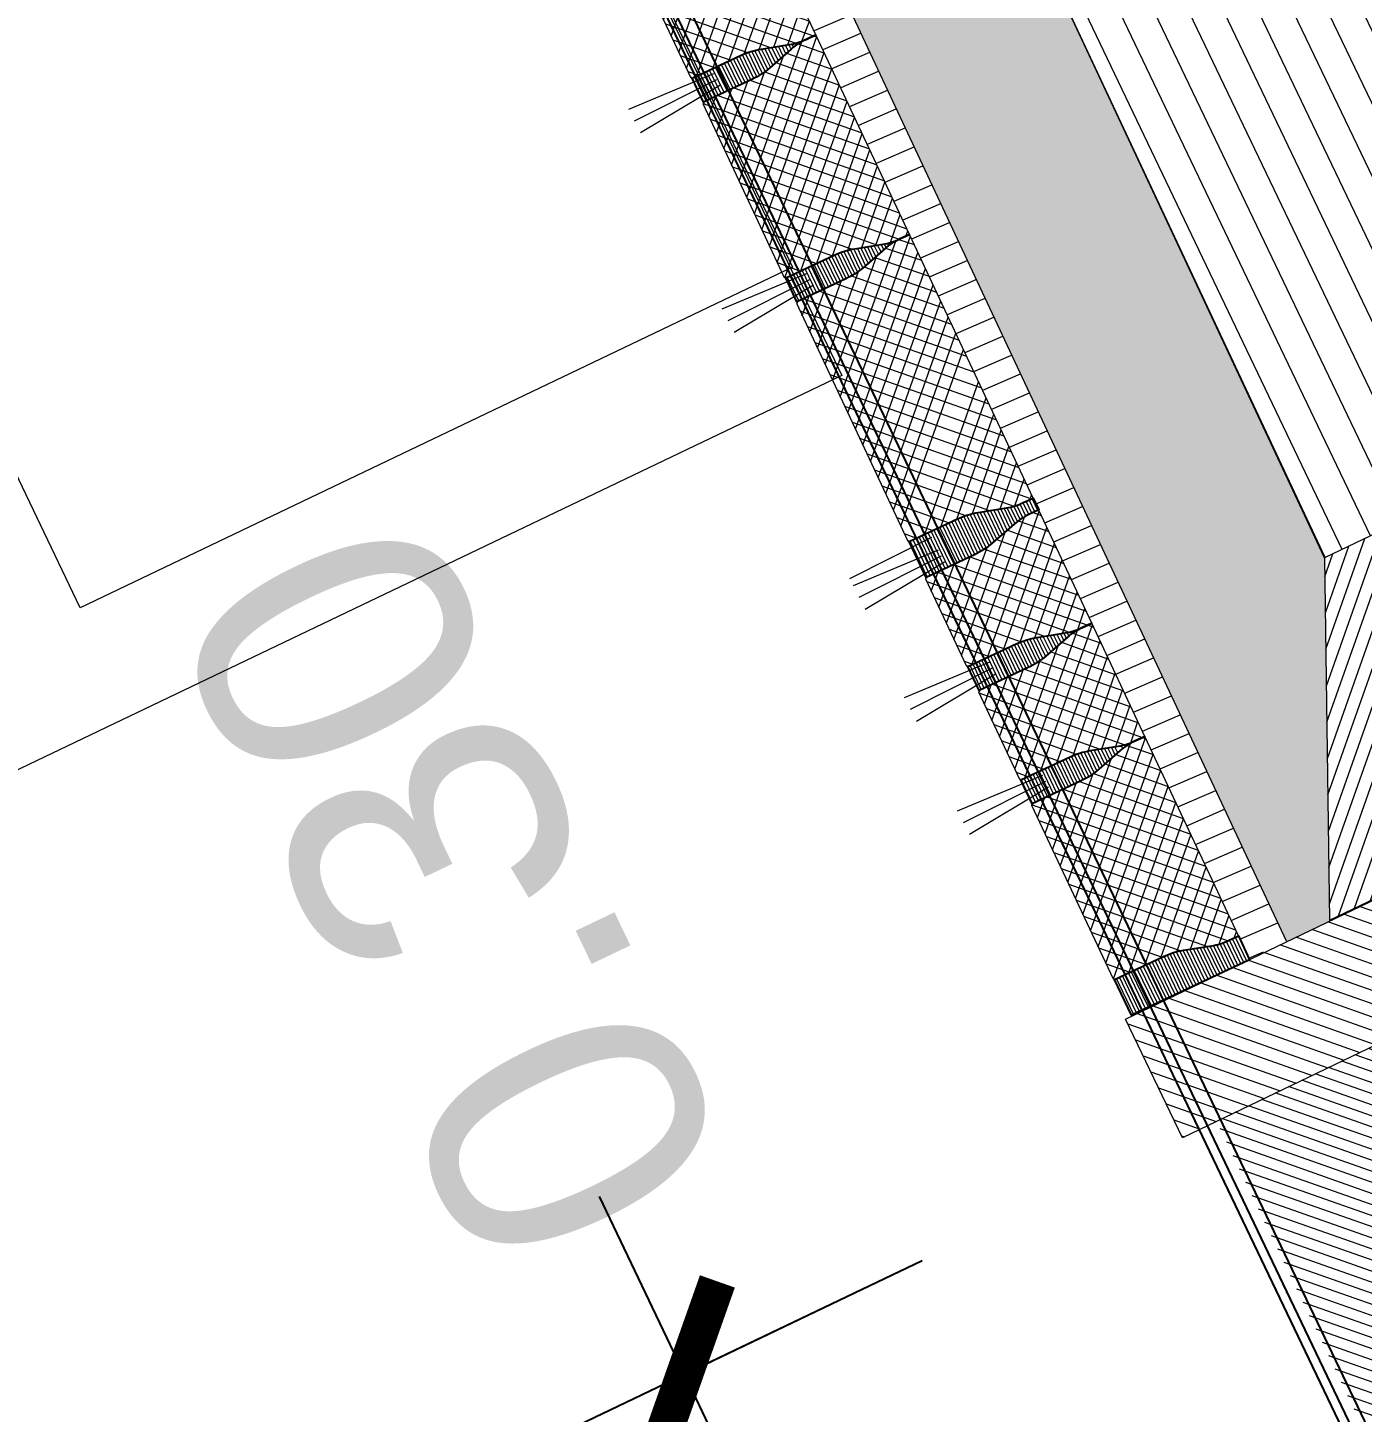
# Model space of a CAD drawing. Header units: metres. Extents: x 679304 to 680626, y 2747329 to 2750056.
# Drawn here: x 679535.679 to 679536.692, y 2747438.861 to 2747439.913 of the extents above; entities that cross this region are included whole.
import ezdxf

# ---------------------------------------------------------------- set-up
doc = ezdxf.new("R2010")
doc.units = ezdxf.units.M
doc.header["$XCLIPFRAME"] = 0
doc.layers.add('-aux', color=50, linetype='Continuous', plot=False)
for name, color, linetype in [('01-TX-Dimensions_1-100', 157, 'Continuous'), ('02-L-Waterfeatures 02', 152, 'Continuous'), ('COTAUX', 7, 'Continuous')]:
    doc.layers.add(name, color=color, linetype=linetype)
for name, color, linetype, lineweight in [('02-L-projecció', 6, 'Continuous', 5), ('02-L-seccionat', 4, 'Continuous', 5), ('1-L-GESPA', 64, 'Continuous', 0), ('3-TR Formigó', 252, 'Continuous', 0), ('3-TR terra compactada', 45, 'Continuous', 0), ('3-TR Tot-u', 37, 'Continuous', 0)]:
    doc.layers.add(name, color=color, linetype=linetype, lineweight=lineweight)
doc.layers.add('02-L-SEC-Shrubs', color=252, linetype='Continuous', lineweight=0, transparency=0.2)
doc.layers.add('3- TR terra vegetal', color=253, linetype='Continuous', lineweight=0, true_color=0xbea68e)
doc.layers.add('3-TR sorra granitica', color=254, linetype='Continuous', lineweight=0, true_color=0xf2dac9)
doc.layers.add('SL_TREE_ACACIA_PYCNANTHA', color=52, linetype='Continuous', true_color=0xe0e000)
doc.layers.add('SL_TREE_BOMBAX_CEIBA', color=24, linetype='Continuous', true_color=0x8f2400)
doc.styles.get("Standard").update_dxf_attribs({"font": 'arial.ttf'})
doc.dimstyles.new('E100', dxfattribs={"dimscale": 0.03, "dimtxt": 7, "dimasz": 0.5, "dimexe": 0.1, "dimexo": 15, "dimgap": 4, "dimtad": 1, "dimzin": 0, "dimdsep": 46, "dimtxsty": 'Standard', "dimblk1": 'LINCOT200', "dimblk2": 'LINCOT200', "dimsah": 1, "dimcen": 0.1, "dimdle": 0.1, "dimclrt": 256, "dimadec": 0, "dimazin": 0, "dimtfac": 0.0153846153846154, "dimtofl": 0, "dimtmove": 0, "dimatfit": 3, "dimldrblk": 'LINCOT200', "dimfxl": 1, "dimtolj": 1, "dimtzin": 0, "dimarcsym": 0})
picture_1 = doc.add_image_def('image3.png', size_in_pixel=(1135, 973))
picture_2 = doc.add_image_def('image1.png', size_in_pixel=(900, 793))
picture_3 = doc.add_image_def('image5.png', size_in_pixel=(354, 263))
picture_4 = doc.add_image_def('image7.png', size_in_pixel=(360, 216))
pattern_1 = [(45.00024237477483, (-12.47017553122714, 0.0970654399134219), (-0.0067352205822061, 0.0067351635992771), []), (135.0002423747748, (-12.47017553122714, 0.0970654399134219), (-0.0067351635992771, -0.0067352205822061), [])]
pattern_2 = [(0.0715857155466313, (-16.46041200077161, 0.8899319069460034), (-3.1235152716e-06, 0.0024999980487297), [])]

# ---------------------------------------------------------------- blocks, each defined once
blk = doc.blocks.new('General Section WaterFalls')
at = {"layer": '02-L-Waterfeatures 02', "lineweight": 9, "transparency": 33554687}
h = blk.add_hatch(dxfattribs=at)
h.set_pattern_fill('ANSI31', color=256, scale=0.0025, angle=2.6278252e-09)
h.set_pattern_definition([(45.00000000262781, (29.87504039797932, -31.82863318943419), (-0.0056126600759256, 0.0056126600754108), [])])
edge = h.paths.add_edge_path()
edge.add_line((29.67464832961559, -29.88368755043484), (29.67464832868427, -30.27861959644453))
edge.add_line((29.67464832914993, -30.27861959626898), (29.83416054747582, -30.27868118284284))
edge.add_line((29.83416054816917, -30.2786811827682), (29.97141039213317, -29.90615767499106))
edge.add_line((29.9714103913866, -29.90615767519921), (30.06482617011063, -29.89501494596458))
edge.add_arc((30.06596558727324, -29.90508678671904), 0.0101360861858358, 7.903237830834428, 96.4543695149469, ccw=False)
edge.add_line((30.07600539783016, -29.90369306947105), (30.07659162168887, -31.50622189329938))
edge.add_line((30.07659162161872, -31.50622189324349), (30.37583524268121, -31.50622189370916))
edge.add_line((30.37583524314687, -31.50622189347632), (30.37600539525333, -30.98622189327142))
edge.add_line((30.37600539484993, -30.9862218934577), (30.08600539527833, -30.9862218934577))
edge.add_line((30.08600539481268, -30.98622189322487), (30.0860053957361, -29.88368754963391))
edge.add_line((30.086005395744, -29.88368754996918), (29.67464833008126, -29.88368755043484))
at = {"layer": '3- TR terra vegetal'}
h = blk.add_hatch(dxfattribs=at)
h.set_pattern_fill('_USER', color=256, scale=0.0025, angle=-18.2044568946744, style=0, pattern_type=0)
h.set_pattern_definition([(0.0715857155466313, (25.35353862214833, -16.64538896037266), (-3.1235152716e-06, 0.0024999980487297), [])])
edge = h.paths.add_edge_path()
edge.add_line((30.49532240768895, -31.06197428144515), (30.47528746759467, -31.06181813671394))
edge.add_line((30.47528746724129, -31.06181813636795), (30.47606031528804, -30.96266173783548))
edge.add_line((30.47606031550095, -30.96266173804179), (30.506130281035, -30.96289607603293))
edge.add_line((30.50613028137013, -30.9628960757982), (30.50580976862314, -31.00402359947378))
edge.add_arc((30.44866691576317, -31.00357827800326), 0.0571445884029217, -16.4455234222105, -0.44650429128057567, ccw=False)
edge.add_line((30.50347368093208, -31.01975611504168), (30.49736560040309, -31.04044888181574))
edge.add_arc((30.54380235308781, -31.05415606452152), 0.0484175477484772, 163.5544739685585, 179.5534930710758)
edge.add_line((30.49538627685979, -31.05377875082195), (30.49532240830241, -31.06197428189319))
edge.add_line((30.49532240768895, -31.06197428144515), (30.47528746759467, -31.06181813671394))
h = blk.add_hatch(dxfattribs=at)
h.set_pattern_fill('_USER', color=256, scale=0.0025, angle=-18.2044568946744, style=0, pattern_type=0)
h.set_pattern_definition(pattern_2)
edge = h.paths.add_edge_path()
edge.add_line((30.66280848346651, -31.06327959382907), (30.66287235206346, -31.05508406375169))
edge.add_arc((30.61445626849309, -31.0547067495063), 0.0484175546529425, -0.4465061013750901, 15.55251303790204)
edge.add_line((30.66110101994127, -31.04172496427782), (30.6553161841843, -31.02093951295591))
edge.add_arc((30.71036843582988, -31.00561781832948), 0.0571445945752599, 179.5534971760068, 195.5525162756581, ccw=False)
edge.add_line((30.65322557650507, -31.00517249805853), (30.6535460892998, -30.96404497832191))
edge.add_line((30.65354608884081, -30.96404497791082), (30.67361635824362, -30.96420138952073))
edge.add_line((30.67361635854468, -30.96420138934627), (30.67329584586049, -31.0053289091194))
edge.add_arc((30.61615298083052, -31.00488358689472), 0.0571446001191565, -16.445524269173518, -0.4465051268934985, ccw=False)
edge.add_line((30.6709597571753, -31.02106142835692), (30.66485167646071, -31.04175419457928))
edge.add_arc((30.71128842746839, -31.0554613810964), 0.0484175469164699, 163.5544690380543, 179.5534881811075)
edge.add_line((30.66287235170603, -31.05508406250738), (30.66280848406848, -31.063279593392))
h = blk.add_hatch(dxfattribs=at)
h.set_pattern_fill('_USER', color=256, scale=0.0025, angle=-18.2044568946744, style=0, pattern_type=0)
h.set_pattern_definition(pattern_2)
edge = h.paths.add_edge_path()
edge.add_line((30.75776866031811, -31.06402312731371), (30.75783252729649, -31.05582759768258))
edge.add_arc((30.70941643789411, -31.05545028415509), 0.0484175587696294, -0.4465053528318511, 15.55251379043029)
edge.add_line((30.7560611939989, -31.04246849752963), (30.75027635794987, -31.02168304709206))
edge.add_arc((30.80532860616222, -31.00636135716923), 0.0571445904315075, 179.5534925928969, 195.5525117534358, ccw=False)
edge.add_line((30.74818575102836, -31.00591603294015), (30.74850626297424, -30.96478851243279))
edge.add_line((30.74850626196712, -30.96478851209395), (30.76857653151188, -30.96494492178914))
edge.add_line((30.76857653167099, -30.96494492143393), (30.76825601866334, -31.00607244404262))
edge.add_arc((30.71111316652969, -31.005627122242), 0.0571445882603427, -16.445523885137106, -0.4465047357497838, ccw=False)
edge.add_line((30.76591993216425, -31.02180496044457), (30.75981185126815, -31.04249772758779))
edge.add_arc((30.80624860525131, -31.05620491481386), 0.048417550305666, 163.5544694612061, 179.5534886159728)
edge.add_line((30.75783252576366, -31.05582759622484), (30.75776865956725, -31.06402312905661))
h = blk.add_hatch(dxfattribs=at)
h.set_pattern_fill('_USER', color=256, scale=0.0025, angle=-18.2044568946744, style=0, pattern_type=0)
h.set_pattern_definition(pattern_2)
edge = h.paths.add_edge_path()
edge.add_line((30.86272861156613, -31.06483402568847), (30.85272891730595, -31.06475609698277))
edge.add_line((30.85272891633213, -31.06475609634072), (30.85279278378817, -31.05656056637694))
edge.add_arc((30.80437669856474, -31.05618324875832), 0.0484175569322979, -0.4465098631714069, 15.55250921042933)
edge.add_line((30.85102145187557, -31.0432014670223), (30.84523661420796, -31.02241601703099))
edge.add_arc((30.90028886171058, -31.00709432829172), 0.0571445884933086, 179.5534922400443, 195.5525113696531, ccw=False)
edge.add_line((30.8431460079737, -31.00664900359698), (30.84346651969441, -30.96552148154406))
edge.add_line((30.84346651984379, -30.96552148088813), (30.87353648519632, -30.96575581980012))
edge.add_line((30.87353648478166, -30.96575582027436), (30.87321597181357, -31.00688334387692))
edge.add_arc((30.81607312010601, -31.00643802294508), 0.0571445867405604, -16.445522907084808, -0.4465037551946125, ccw=False)
edge.add_line((30.8708798843436, -31.02261585881934), (30.86477180344749, -31.04330862596255))
edge.add_arc((30.91120855789632, -31.05701580876484), 0.0484175477484772, 163.5544739685585, 179.5534930710758)
edge.add_line((30.86279247933999, -31.05663849366829), (30.86272861063658, -31.06483402518171))
edge.add_line((30.86272861156613, -31.06483402568847), (30.85272891730595, -31.06475609698277))
h = blk.add_hatch(dxfattribs=at)
h.set_pattern_fill('_USER', color=256, scale=0.0025, angle=-18.2044568946744, style=0, pattern_type=0)
h.set_pattern_definition(pattern_2)
edge = h.paths.add_edge_path()
edge.add_line((31.0839586625807, -31.06655460293405), (31.08402252948402, -31.05835907278774))
edge.add_arc((31.03560644388199, -31.05798176024109), 0.0484175556983099, -0.4465036050043349, 15.55251548008905)
edge.add_line((31.08225119579584, -31.04499997245148), (31.07646635978229, -31.02421452153523))
edge.add_arc((31.13151860795915, -31.00889283325523), 0.0571445903656834, 179.5534921484277, 195.5525112356222, ccw=False)
edge.add_line((31.07437575329095, -31.00844750739634), (31.0746962650908, -30.96731998733115))
edge.add_line((31.07469626469538, -30.96731998771429), (31.09476653446122, -30.9674763974825))
edge.add_line((31.09476653439924, -30.96747639705427), (31.09444602128105, -31.00860391962646))
edge.add_arc((31.0373031697236, -31.00815859832801), 0.0571445866770505, -16.44552383293791, -0.44650471561118366, ccw=False)
edge.add_line((31.09210993396118, -31.02433643490076), (31.08600185306508, -31.04502920204398))
edge.add_arc((31.13243860751391, -31.05873638950289), 0.048417550305666, 163.5544694612061, 179.5534886159728)
edge.add_line((31.08402252802625, -31.05835907068104), (31.08395866157327, -31.06655460391847))
h = blk.add_hatch(dxfattribs=at)
h.set_pattern_fill('_USER', color=256, scale=0.0025, angle=-18.2044568946744, style=0, pattern_type=0)
h.set_pattern_definition(pattern_2)
edge = h.paths.add_edge_path()
edge.add_line((31.25144470995292, -31.06786341127008), (31.25150857858536, -31.05966788071402))
edge.add_arc((31.20309249684215, -31.05929056648165), 0.0484175531014052, -0.4465055108431054, 15.55251357715792)
edge.add_line((31.24973724689335, -31.04630878148601), (31.24395241080474, -31.02552333005457))
edge.add_arc((31.29900466045365, -31.01020163600333), 0.0571445938942524, 179.5534958783384, 195.5525150471225, ccw=False)
edge.add_line((31.2418618015945, -31.00975631503388), (31.24218231398254, -30.96862879467255))
edge.add_line((31.2421823143959, -30.96862879395485), (31.26225258383829, -30.96878520655863))
edge.add_line((31.26225258456543, -30.96878520725295), (31.26193207199178, -31.00991272706259))
edge.add_arc((31.20478920917958, -31.00946740433574), 0.0571445968417481, -16.445524157318175, -0.4465050508771924, ccw=False)
edge.add_line((31.25959598273039, -31.02564524533227), (31.25348790231195, -31.04633801214284))
edge.add_arc((31.29992465255782, -31.06004519783892), 0.0484175451711312, 163.5544691040624, 179.5534882470566)
edge.add_line((31.25150857726112, -31.05966787878424), (31.25144470955259, -31.06786341062623))
at = {"layer": '3-TR Formigó'}
h = blk.add_hatch(dxfattribs=at)
h.set_pattern_fill('ANSI31', color=256, scale=0.003, style=0)
h.set_pattern_definition([(44.99999999999999, (27.87460596300662, -32.20618108753115), (-0.0067351920908019, 0.0067351920908019), [])])
h.paths.add_polyline_path([(30.3753077276051, -30.95748713961802), (30.47530772630125, -30.95748713938519), (30.47626966005192, -31.49622189369984), (30.3762696608901, -31.49622189393267)])
h = blk.add_hatch(dxfattribs=at)
h.set_pattern_fill('ANSI37', color=256, scale=0.003, angle=-18.27580023544619, style=0)
h.set_pattern_definition(pattern_1)
edge = h.paths.add_edge_path()
edge.add_line((30.66280851140618, -31.06327602732927), (30.66287237893728, -31.05508049788068))
edge.add_arc((30.61445628805086, -31.05470317741856), 0.0484175607949458, -0.4465136487355763, 15.55250545484843)
edge.add_line((30.66110104694963, -31.04172139638104), (30.65531620895856, -31.02093594922529))
edge.add_arc((30.71036845818162, -31.00561425881461), 0.0571445909499838, 179.5534934103571, 195.552512529139, ccw=False)
edge.add_line((30.65322560165077, -31.0051689343527), (30.65354608526253, -30.96404490936679))
edge.add_line((30.65354608558119, -30.96404490992427), (30.65274890423554, -30.96403869673742))
edge.add_line((30.6527489037253, -30.96403869660572), (30.65275548166752, -30.96319464695254))
edge.add_line((30.65275548165664, -30.96319464687258), (30.50693403908706, -30.96205823989718))
edge.add_line((30.50693404022605, -30.96205823961645), (30.50692746347248, -30.96290229309497))
edge.add_line((30.50692746322602, -30.96290229354054), (30.50613028142596, -30.96289607579003))
edge.add_line((30.50613028137013, -30.9628960757982), (30.50580979703232, -31.00402010446751))
edge.add_arc((30.44866694323719, -31.0035747832153), 0.0571445884346766, -16.445522955555475, -0.4465038110723185, ccw=False)
edge.add_line((30.50347370887176, -31.01975262002088), (30.49736562834685, -31.04044538826749))
edge.add_arc((30.54380238521844, -31.05415257578716), 0.0484175521971099, 163.5544704923323, 179.55348964137)
edge.add_line((30.49538630433381, -31.05377525743097), (30.49532243503403, -31.06197078629544))
edge.add_line((30.4953224346973, -31.06197078665719), (30.6628085111529, -31.06327602730399))
h = blk.add_hatch(dxfattribs=at)
h.set_pattern_fill('ANSI37', color=256, scale=0.003, angle=-18.27580023544619, style=0)
h.set_pattern_definition(pattern_1)
edge = h.paths.add_edge_path()
edge.add_line((30.75776868406683, -31.06401962949894), (30.75783255450345, -31.05582409904832))
edge.add_arc((30.70941646257415, -31.05544678866863), 0.0484175623010774, -0.4465009084421399, 15.55251821224137)
edge.add_line((30.7560612205416, -31.04246499808505), (30.75027638303228, -31.0216795520692))
edge.add_arc((30.80532862897963, -31.00635786121711), 0.057144589077609, 179.5534935377129, 195.5525126631699, ccw=False)
edge.add_line((30.74818577617407, -31.00591253815219), (30.74850626037402, -30.96478851287014))
edge.add_line((30.74850625963882, -30.96478851302527), (30.74770907829318, -30.96478229983842))
edge.add_line((30.74770907871425, -30.96478229970671), (30.74771565709456, -30.96393824872703))
edge.add_line((30.74771565711126, -30.9639382478781), (30.67442008856444, -30.96336704734095))
edge.add_line((30.67442008806393, -30.96336704795249), (30.67441350982965, -30.96421109849))
edge.add_line((30.67441351013258, -30.96421109908261), (30.67361632855769, -30.96420488287765))
edge.add_line((30.67361632874236, -30.96420488180593), (30.6732958450678, -31.00532891069428))
edge.add_arc((30.61615299480036, -31.00488359108567), 0.0571445851890232, -16.445522388230586, -0.44650325484769837, ccw=False)
edge.add_line((30.67095975810662, -31.02106142602861), (30.66485167640531, -31.0417541948675))
edge.add_arc((30.71128843398765, -31.05546137923375), 0.0484175527666562, 163.5544743301022, 179.5534934821723)
edge.add_line((30.66287235217169, -31.05508406413719), (30.66280848416294, -31.06327959391843))
edge.add_line((30.66280848346651, -31.06327959382907), (30.75776868365708, -31.06401962925871))
h = blk.add_hatch(dxfattribs=at)
h.set_pattern_fill('ANSI37', color=256, scale=0.003, angle=-18.27580023544619, style=0)
h.set_pattern_definition(pattern_1)
edge = h.paths.add_edge_path()
edge.add_line((30.85272894101218, -31.06475259782746), (30.85279281119222, -31.05655706778251))
edge.add_arc((30.80437671765685, -31.05617975769565), 0.0484175639634387, -0.4465015411550225, 15.55251751959842)
edge.add_line((30.8510214779526, -31.04319796571508), (30.8452366405893, -31.02241251925706))
edge.add_arc((30.90028888965026, -31.00709083024412), 0.0571445921413512, 179.5534920568111, 195.5525111665723, ccw=False)
edge.add_line((30.84314603265375, -31.00664550531656), (30.84346651678273, -30.96552148099187))
edge.add_line((30.84346651704982, -30.96552148112096), (30.84266933566461, -30.96551526694025))
edge.add_line((30.8426693356596, -30.96551526663825), (30.84267591393344, -30.9646712170946))
edge.add_line((30.8426759140566, -30.96467121713795), (30.76938034580184, -30.96410001571646))
edge.add_line((30.76938034594059, -30.96410001534969), (30.76937376715768, -30.96494406717721))
edge.add_line((30.76937376707792, -30.96494406741113), (30.76857658560949, -30.96493784977014))
edge.add_line((30.7685765856877, -30.96493784966879), (30.76825610205272, -31.00606187955101))
edge.add_arc((30.71111325407401, -31.00561655964702), 0.057144583780065, -16.4455214064497, -0.4465023100315193, ccw=False)
edge.add_line((30.76592001551762, -31.02179439458996), (30.75981193355975, -31.04248716383452))
edge.add_arc((30.80624868860468, -31.05619434639812), 0.0484175495235653, 163.5544750040851, 179.5534940964728)
edge.add_line((30.75783260865137, -31.05581703176722), (30.75776874104522, -31.06401256070062))
edge.add_line((30.75776874134317, -31.06401256052777), (30.85272894094963, -31.0647525977261))
h = blk.add_hatch(dxfattribs=at)
h.set_pattern_fill('ANSI37', color=256, scale=0.003, angle=-18.27580023544619, style=0)
h.set_pattern_definition(pattern_1)
edge = h.paths.add_edge_path()
edge.add_line((31.08395866118371, -31.06655460456386), (31.08402253095707, -31.0583590738942))
edge.add_arc((31.03560644574463, -31.05798176117242), 0.0484175553023277, -0.4465046119888115, 15.55251456456908)
edge.add_line((31.08225119719282, -31.04499997361563), (31.07646635967941, -31.02421452612724))
edge.add_arc((31.13151861028746, -31.00889283535071), 0.0571445926289446, 179.5534933544796, 195.5525125250701, ccw=False)
edge.add_line((31.07437575235963, -31.00844751135446), (31.07469623667012, -30.96732348610892))
edge.add_line((31.0746962367557, -30.9673234866932), (31.07389905541414, -30.9673172749789))
edge.add_line((31.0738990562968, -30.96731727477163), (31.07390563372179, -30.96647322445725))
edge.add_line((31.07390563283116, -30.96647322457284), (30.87434024407808, -30.96491798522455))
edge.add_line((30.87434024456888, -30.96491798502393), (30.87433366582147, -30.96576203637277))
edge.add_line((30.87433366524056, -30.96576203638688), (30.87353648488163, -30.96575582058351))
edge.add_line((30.87353648478166, -30.96575582027436), (30.87321600021867, -31.0068798473981))
edge.add_arc((30.81607314012945, -31.0064345295541), 0.0571445957341436, -16.44552039052178, -0.44650126055097417, ccw=False)
edge.add_line((30.87087991414592, -31.02261236566119), (30.86477183196287, -31.04330513336019))
edge.add_arc((30.91120859002695, -31.05701231351122), 0.0484175517072198, 163.5544782294798, 179.5534973467432)
edge.add_line((30.86279250774533, -31.05663500237279), (30.86272863918386, -31.06483053197149))
edge.add_line((30.8627286395058, -31.064830531599), (31.08395866074332, -31.06655460366543))
h = blk.add_hatch(dxfattribs=at)
h.set_pattern_fill('ANSI37', color=256, scale=0.003, angle=-18.27580023544619, style=0)
h.set_pattern_definition([(45.00024237477483, (-11.88153930474072, 0.0924816229380667), (-0.0067352205822061, 0.0067351635992771), []), (135.0002423747748, (-11.88153930474072, 0.0924816229380667), (-0.0067351635992771, -0.0067352205822061), [])])
edge = h.paths.add_edge_path()
edge.add_line((31.25144473696128, -31.06785984430462), (31.25150860452786, -31.05966431437736))
edge.add_arc((31.20309251407161, -31.05928699253127), 0.0484175603989638, -0.4465146557200021, 15.55250446263493)
edge.add_line((31.24973727343604, -31.04630521312356), (31.24395243552003, -31.025519766483))
edge.add_arc((31.29900468233973, -31.01019807392731), 0.0571445901803857, 179.5534956528417, 195.5525147323899, ccw=False)
edge.add_line((31.24186182813719, -31.00975275179371), (31.24218231178442, -30.96862872632913))
edge.add_line((31.24218231160194, -30.96862872689963), (31.24138513040233, -30.96862251327061))
edge.add_line((31.24138513021171, -30.96862251311541), (31.24139170841051, -30.96777846305657))
edge.add_line((31.24139170860872, -30.96777846338227), (31.09557026526942, -30.96664205762387))
edge.add_line((31.09557026531547, -30.96664205752313), (31.09556368900408, -30.96748611114768))
edge.add_line((31.09556368878112, -30.96748611191288), (31.09476650712708, -30.9674798937202))
edge.add_line((31.09476650692523, -30.96747989277356), (31.09444602255193, -31.00860392192154))
edge.add_arc((31.03730317344889, -31.00815860042349), 0.0571445851572682, -16.44552285115708, -0.4465037350560124, ccw=False)
edge.add_line((31.09210993582383, -31.02433643699624), (31.0860018549673, -31.04502920513332))
edge.add_arc((31.13243861123919, -31.05873638996854), 0.0484175507439816, 163.5544727526092, 179.5534918900118)
edge.add_line((31.0840225298889, -31.05835907347501), (31.08395866018652, -31.06655460318731))
edge.add_line((31.08395866071806, -31.06655460339971), (31.25144473717365, -31.06785984404652))
h = blk.add_hatch(dxfattribs=at)
h.set_pattern_fill('ANSI37', color=256, scale=0.003, angle=-18.27580023544619, style=0)
h.set_pattern_definition([(45.00024237477483, (-11.88153933174908, 0.092478055972606), (-0.0067352205822061, 0.0067351635992771), []), (135.0002423747748, (-11.88153933174908, 0.092478055972606), (-0.0067351635992771, -0.0067352205822061), [])])
edge = h.paths.add_edge_path()
edge.add_line((31.34640488307923, -31.06860701343976), (31.3464687535909, -31.06041148350433))
edge.add_arc((31.29805266018957, -31.06003417400643), 0.0484175643594209, -0.4465005341707748, 15.55251858850524)
edge.add_line((31.34469741908834, -31.04705238156021), (31.33891258168955, -31.02626693558086))
edge.add_arc((31.39396483218297, -31.01094524585642), 0.0571445920446442, 179.5534920568111, 195.5525112315533, ccw=False)
edge.add_line((31.33682197565213, -31.01049992023036), (31.33714245992714, -30.9693758954635))
edge.add_line((31.33714245958254, -30.96937589580193), (31.3363452782369, -30.96936968261509))
edge.add_line((31.33634527772665, -30.96936968248338), (31.33635185610696, -30.96852563150369))
edge.add_line((31.33635185705498, -30.96852563181892), (31.26305628850816, -30.96795443128177))
edge.add_line((31.26305628800765, -30.96795443166048), (31.26304970966283, -30.96879848216148))
edge.add_line((31.2630497100763, -30.96879848185927), (31.26225252824484, -30.96879226605998))
edge.add_line((31.26225252775475, -30.96879226574674), (31.26193204396966, -31.00991629459859))
edge.add_arc((31.2047891933471, -31.00947097502649), 0.0571445853316022, -16.44552192530398, -0.4465028103783766, ccw=False)
edge.add_line((31.25959595711902, -31.02564881043509), (31.2534878756388, -31.04634157934699))
edge.add_arc((31.29992463346571, -31.06004876224324), 0.0484175527666562, 163.5544743301022, 179.5534934821723)
edge.add_line((31.25150855118409, -31.05967144784518), (31.25144468339642, -31.06786697769943))
edge.add_line((31.25144468341023, -31.06786697846838), (31.34640488326917, -31.06860701378849))
h = blk.add_hatch(dxfattribs=at)
h.set_pattern_fill('ANSI31', color=256, scale=0.003, angle=90, style=0)
h.set_pattern_definition([(134.9999999999999, (27.8745497353375, -26.36206103814766), (-0.0067351920908019, -0.0067351920908019), [])])
h.paths.add_polyline_path([(30.47633214015514, -32.02863644529134), (30.72633215645328, -32.02863646065817), (30.72633212478832, -31.24511204706505), (30.4762696614489, -31.12967445515096)])
at = {"layer": '3-TR sorra granitica'}
h = blk.add_hatch(dxfattribs=at)
h.set_pattern_fill('LINE', color=256, scale=0.005, angle=69.79554310532559, style=0)
h.set_pattern_definition([(88.0715857155466, (51.34606838645414, 217.8689278308302), (-0.0158660092037642, 0.0005342068382863), [])])
h.paths.add_polyline_path([(30.47623103065416, -31.09319411963225), (34.10252279648557, -31.12142882100306), (34.10275637218729, -31.09142973017879), (30.47619183920324, -31.06182551942766)])
at = {"layer": '3-TR terra compactada'}
h = blk.add_hatch(dxfattribs=at)
h.set_pattern_fill('LINE', color=256, scale=0.0075)
h.set_pattern_definition([(360, (-1.593222050461918, -1.450000001117587), (0, 0.0238125), [])])
edge = h.paths.add_edge_path(flags=16)
edge.add_arc((87.91270721703766, -34.89102650922723), 0.0300000000000011, 0, 360)
h.paths.add_polyline_path([(60.86794612370431, -34.06345526850782), (60.86794612370431, -34.8165326055605), (77.28848761087283, -34.81653260439634), (77.28848760994151, -35.96653260430321), (94.02980208816007, -35.96653260337189), (94.02346620196477, -34.53352967253886), (88.77741158520803, -34.42881766473874), (88.7764219455421, -34.4783984052483), (88.67512278445065, -34.85645277681761), (84.06023222394288, -34.76436978625134), (83.96552849235012, -34.41241660504602), (83.95774579746649, -34.38224918977358), (83.95875280490145, -34.33179827523418), (79.98875382728875, -34.25026744417846), (79.98875382775441, -35.78771875007078), (77.43852502759546, -35.78771875007078), (77.43852502852678, -35.43748732609675), (78.61814005719498, -35.43770227907226), (78.05505687510595, -33.4629564518109), (67.10211191978306, -33.3788115279749), (67.01179703883827, -33.17811179091223), (66.85097349714488, -33.17687627975829), (63.56725041614845, -33.15126436809078), (63.56725041707978, -34.70336046814919), (61.01713174395263, -34.70336046768352), (61.0171317444183, -34.35336060426198), (62.10765844490379, -34.35336060402915), (61.58575402200222, -32.50950451311656), (50.68157043308019, -32.42573419259861), (50.59114177431911, -32.2250335814897), (50.42511908290908, -32.2237581287045), (47.14811543934047, -32.19819437991828), (47.14721526950597, -33.38156245509163), (44.99754665372893, -33.38156245509163), (44.99754665279761, -33.03156259073876), (45.56926759378984, -33.03156259120442), (45.14311256445944, -31.55625739693642), (34.2616229839623, -31.47266142093577), (34.17091776337475, -31.2719586850144), (34.00475173024461, -31.27068213094026), (30.72633214015514, -31.24511096207425), (30.72633214108646, -32.37863686797209), (28.57621343620122, -32.37863686820492), (28.57621343526989, -32.02863700361922), (29.14793437626213, -32.02863700361922), (28.72177934786305, -30.55333180958405), (17.8412764519453, -30.4697434140835), (17.68143947003409, -31.50181839196012), (28.27606689184904, -31.50181839149445), (28.27606689091772, -32.61037793336436), (44.44740463607013, -32.61037793196738), (44.44740463700145, -34.06345526920631)])
at = {"layer": '3-TR Tot-u'}
h = blk.add_hatch(dxfattribs=at)
h.set_pattern_fill('EARTH', color=256, scale=0.005, angle=-84.07414778341365)
h.set_pattern_definition([(275.9258522165863, (-9.313226e-10, -4.656613e-10), (0.0348582512672567, -0.0283024260194916), [0.03175, -0.03175]), (275.9258522165863, (0.0118426261469722, 0.0012292172759771), (0.0348582512672567, -0.0283024260194916), [0.03175, -0.03175]), (275.9258522165863, (0.0236852532252669, 0.0024584343191236), (0.0348582512672567, -0.0283024260194916), [0.03175, -0.03175]), (5.925852216586345, (0.0280425352975726, -0.001079369103536), (0.0283024260194916, 0.0348582512672567), [0.03175, -0.03175]), (5.925852216586345, (0.0292717516422272, -0.0129219959490001), (0.0283024260194916, 0.0348582512672567), [0.03175, -0.03175]), (5.925852216586345, (0.0305009693838656, -0.0247646232601255), (0.0283024260194916, 0.0348582512672567), [0.03175, -0.03175])])
h.paths.add_polyline_path([(34.07202258519828, -31.12119134305976), (30.47555002802983, -31.09318881738), (30.47561449883506, -31.12929619662464), (30.72633212478832, -31.24511204706505), (34.00475173024461, -31.27068213094026)])
at = {"layer": '-aux'}
for points in [[(30.49532240768895, -31.06197428144515), (30.47528746724129, -31.06181813636795), (30.47606031550095, -30.96266173804179), (30.50613028137013, -30.9628960757982), (30.50580976903439, -31.00402359897271, -0.0699225111484148), (30.50347368093208, -31.01975611504168), (30.49736560042948, -31.0404488821514, 0.0699225111479849), (30.49538627685979, -31.05377875082195), (30.49532240768895, -31.06197428144515), (30.47528746724129, -31.06181813636795)], [(30.66280848346651, -31.0632795933634), (30.66280848346651, -31.06327959382907), (30.66287235310301, -31.05508406320587, 0.0699225111475427), (30.66110101994127, -31.04172496427782), (30.65531618380919, -31.02093951264397, -0.0699225111480096), (30.65322557650507, -31.00517249805853), (30.65354608884081, -30.96404497791082), (30.67361635854468, -30.96420138934627), (30.67329584481195, -31.00532890926115, -0.0699225111484148), (30.6709597571753, -31.02106142835692), (30.66485167620704, -31.04175419453532, 0.0699225111479849), (30.66287235170603, -31.05508406250738), (30.66280848346651, -31.0632795933634), (30.66280848346651, -31.06327959382907)], [(30.75776865938678, -31.06402312871069), (30.75776866031811, -31.06402312731371), (30.75783252669499, -31.05582759832032, 0.0699225111475427), (30.7560611939989, -31.04246849752963), (30.7502763569355, -31.02168304636143, -0.0699225111480096), (30.74818575102836, -31.00591603294015), (30.74850626196712, -30.96478851209395), (30.76857653167099, -30.96494492143393), (30.7682560198009, -31.00607244484127, -0.0699225111484148), (30.76591993216425, -31.02180496044457), (30.75981185073033, -31.04249772708863, 0.0699225111479849), (30.75783252576366, -31.05582759622484), (30.75776865938678, -31.06402312871069), (30.75776866031811, -31.06402312731371)], [(30.86272861156613, -31.06483402568847), (30.85272891633213, -31.06475609634072), (30.85279278503731, -31.0565605671145, 0.0699225111475427), (30.85102145187557, -31.0432014670223), (30.84523661527783, -31.02241601748392, -0.0699225111480096), (30.8431460079737, -31.00664900359698), (30.84346651984379, -30.96552148088813), (30.87353648478166, -30.96575582027436), (30.87321597244591, -31.00688334344886, -0.0699225111484148), (30.8708798843436, -31.02261585881934), (30.86477180477232, -31.04330862592906, 0.0699225111479849), (30.86279247933999, -31.05663849366829), (30.86272861156613, -31.06483402568847), (30.85272891633213, -31.06475609634072)], [(31.08395866118371, -31.06655460456386), (31.0839586625807, -31.06655460293405), (31.08402252849192, -31.05835907207802, 0.0699225111475427), (31.08225119579584, -31.04499997245148), (31.07646635966375, -31.02421452151612, -0.0699225111480096), (31.07437575329095, -31.00844750739634), (31.07469626469538, -30.96731998771429), (31.09476653439924, -30.96747639705427), (31.09444602159783, -31.00860392022878, -0.0699225111484148), (31.09210993396118, -31.02433643490076), (31.0860018520616, -31.04502920201048, 0.0699225111479849), (31.08402252802625, -31.05835907068104), (31.08395866118371, -31.06655460456386), (31.0839586625807, -31.06655460293405)], [(31.25144471041858, -31.06786341033876), (31.25144470995292, -31.06786341127008), (31.25150857912377, -31.05966788041405, 0.0699225111475427), (31.24973724689335, -31.04630878148601), (31.24395241076127, -31.02552332961932, -0.0699225111480096), (31.2418618015945, -31.00975631503388), (31.2421823143959, -30.96862879395485), (31.26225258456543, -30.96878520725295), (31.26193207176402, -31.00991272646934, -0.0699225111484148), (31.25959598273039, -31.02564524533227), (31.25348790315911, -31.04633801151067, 0.0699225111479849), (31.25150857726112, -31.05966787878424), (31.25144471041858, -31.06786341033876), (31.25144470995292, -31.06786341127008)]]:
    blk.add_lwpolyline(points, format="xyb", dxfattribs=at)
at = {"layer": '02-L-projecció'}
for points in [[(44.44740463607013, -32.61037793196738), (28.27606689091772, -32.61037793336436), (28.27606689184904, -31.50181839149445), (17.68143947003409, -31.50181839196012), (17.8412764519453, -30.4697434140835), (28.72177934786305, -30.55333180958405), (29.14793437626213, -32.02863700361922), (28.57621343526989, -32.02863700361922), (28.57621343620122, -32.37863686820492), (30.72633214108646, -32.37863686797209), (30.72633214015514, -31.24511096207425), (34.00475173024461, -31.27068213094026)], [(34.10252279648557, -31.12142882077023), (30.47623103158549, -31.09319411963225)], [(30.72633214015514, -31.24549599387683), (45.49444547714665, -31.35895057534799)]]:
    blk.add_lwpolyline(points, dxfattribs=at)
at = {"layer": '02-L-seccionat'}
blk.add_lwpolyline([(30.3753077276051, -30.95748713961802), (30.47530772630125, -30.95748713938519), (30.47626966005192, -31.49622189369984), (30.3762696608901, -31.49622189393267)], close=True, dxfattribs=at)
for points in [[(30.66280851140618, -31.06327602732927), (30.66287237871438, -31.05508049787022, 0.0699225111487571), (30.66110104694963, -31.04172139638104), (30.65531620942056, -31.02093594893813, -0.0699225111482901), (30.65322560165077, -31.0051689343527), (30.65354608558119, -30.96404490992427), (30.6527489037253, -30.96403869660572), (30.65275548165664, -30.96319464687258), (30.50693404022605, -30.96205823961645), (30.50692746322602, -30.96290229354054), (30.50613028137013, -30.9628960757982), (30.5058097965084, -31.00402010418475, -0.0699225111482901), (30.50347370887176, -31.01975262002088), (30.49736562883481, -31.04044538876042, 0.0699225111487571), (30.49538630433381, -31.05377525743097), (30.4953224346973, -31.06197078665719)], [(30.75776868406683, -31.06401962949894), (30.757832554169, -31.05582409910858, 0.0699225111487571), (30.7560612205416, -31.04246499808505), (30.75027638208121, -31.02167955134064, -0.0699225111482901), (30.74818577617407, -31.00591253815219), (30.74850625963882, -30.96478851302527), (30.74770907871425, -30.96478229970671), (30.74771565711126, -30.9639382478781), (30.67442008806393, -30.96336704795249), (30.67441351013258, -30.96421109908261), (30.67361632874236, -30.96420488180593), (30.67329584481195, -31.00532891135663, -0.0699225111482901), (30.67095975810662, -31.02106142602861), (30.66485167574138, -31.04175419500098, 0.0699225111487571), (30.66287235217169, -31.05508406413719), (30.66280848346651, -31.06327959382907)], [(30.85272894101218, -31.06475259782746), (30.85279281158, -31.05655706790276, 0.0699225111487571), (30.8510214779526, -31.04319796571508), (30.84523663949222, -31.02241251966916, -0.0699225111482901), (30.84314603265375, -31.00664550531656), (30.84346651704982, -30.96552148112096), (30.8426693356596, -30.96551526663825), (30.8426759140566, -30.96467121713795), (30.76938034594059, -30.96410001534969), (30.76937376707792, -30.96494406741113), (30.7685765856877, -30.96493784966879), (30.76825610175729, -31.00606187921949, -0.0699225111482901), (30.76592001551762, -31.02179439458996), (30.75981193361804, -31.04248716356233, 0.0699225111487571), (30.75783260865137, -31.05581703176722), (30.75776874134317, -31.06401256052777)], [(31.08395866118371, -31.06655460456386), (31.08402253128588, -31.05835907347501, 0.0699225111487571), (31.08225119719282, -31.04499997361563), (31.07646636012942, -31.02421452663839, -0.0699225111482901), (31.07437575235963, -31.00844751135446), (31.0746962367557, -30.9673234866932), (31.0738990562968, -30.96731727477163), (31.07390563283116, -30.96647322457284), (30.87434024456888, -30.96491798502393), (30.87433366524056, -30.96576203638688), (30.87353648478166, -30.96575582027436), (30.87321599991992, -31.00687984749675, -0.0699225111482901), (30.87087991414592, -31.02261236566119), (30.86477183084935, -31.04330513300374, 0.0699225111487571), (30.86279250774533, -31.05663500237279), (30.8627286395058, -31.064830531599)], [(31.25144473696128, -31.06785984430462), (31.25150860426948, -31.05966431507841, 0.0699225111487571), (31.24973727343604, -31.04630521312356), (31.24395243590698, -31.02551976614632, -0.0699225111482901), (31.24186182813719, -31.00975275179371), (31.24218231160194, -30.96862872689963), (31.24138513021171, -30.96862251311541), (31.24139170860872, -30.96777846338227), (31.09557026531547, -30.96664205752313), (31.09556368878112, -30.96748611191288), (31.09476650692523, -30.96747989277356), (31.09444602252916, -31.00860392255709, -0.0699225111482901), (31.09210993582383, -31.02433643699624), (31.08600185532123, -31.04502920480445, 0.0699225111487571), (31.0840225298889, -31.05835907347501), (31.08395866071806, -31.06655460339971)], [(31.34640488307923, -31.06860701343976), (31.3464687531814, -31.06041148328222, 0.0699225111487571), (31.34469741908834, -31.04705238156021), (31.33891258155927, -31.02626693574712, -0.0699225111482901), (31.33682197565213, -31.01049992023036), (31.33714245958254, -30.96937589580193), (31.33634527772665, -30.96936968248338), (31.33635185705498, -30.96852563181892), (31.26305628800765, -30.96795443166048), (31.2630497100763, -30.96879848185927), (31.26225252775475, -30.96879226574674), (31.26193204335868, -31.00991629483178, -0.0699225111482901), (31.25959595711902, -31.02564881043509), (31.25348787521943, -31.04634157870896, 0.0699225111487571), (31.25150855118409, -31.05967144784518), (31.25144468341023, -31.06786697846838)]]:
    blk.add_lwpolyline(points, format="xyb", close=True, dxfattribs=at)
blk.add_lwpolyline([(30.72633212478832, -31.24511204706505), (30.4762696614489, -31.12967445515096), (30.47633214015514, -32.02863644529134), (30.72633215645328, -32.02863646065817), (30.72633212478832, -31.24511204706505)], dxfattribs=at)
at = {"layer": '1-L-GESPA'}
for points in [[(30.65320654120296, -30.91103821154684), (30.65969154285267, -30.98083800170571)], [(30.66320428065956, -30.91082567116246), (30.66469041258097, -30.98073173034936)], [(30.67320202337578, -30.91061312751845), (30.66968928370625, -30.98062546318397)], [(30.74816668964923, -30.91178531385958), (30.75465169036761, -30.98158510308713)], [(30.75816442910582, -30.91157277254388), (30.75965056056157, -30.98147883289494)], [(30.76816217042506, -30.91136022843421), (30.76464943261817, -30.98137256409973)], [(30.84170985408127, -30.91342492611147), (30.84819485526532, -30.98322471487336)], [(30.85170759586617, -30.9132123850286), (30.85319372545928, -30.98311844374985)], [(30.86170533578843, -30.91299983998761), (30.85819259705022, -30.98301217658445)], [(30.86770398169756, -30.91287231561728), (30.86919011268765, -30.982778376434)], [(31.0743566644378, -30.91432033106685), (31.08084166469053, -30.98412012238987)], [(31.08435440342873, -30.91410779068247), (31.08584053441882, -30.98401385033503)], [(31.09435214474797, -30.91389524680562), (31.09083940694109, -30.98390758270398)], [(31.24184271460399, -30.91562916245312), (31.24832771485671, -30.98542895214632)], [(31.25184045359493, -30.91541662160307), (31.25332658505068, -30.98532268125564)], [(31.26183819537982, -30.91520407819189), (31.25832545664162, -30.98521641362459)]]:
    blk.add_lwpolyline(points, dxfattribs=at)
blk = doc.blocks.new('LINCOT200')
for p, q in [((0, -9.999961704014426), (0, 10.00003829598554)), ((3.695e-13, 3.82959855756e-05), (10.00000000000051, 3.82959855756e-05))]:
    blk.add_line(p, q)
at = {"const_width": 1.875}
blk.add_lwpolyline([(3.535533801624467, -3.535495714255787), (-3.535533950636761, 3.535572157214076)], dxfattribs=at)
at = {"layer": 'COTAUX'}
blk.add_line((0, 0), (-1.249999999999914, 0), dxfattribs=at)
blk = doc.blocks.new('*D250')
at = {"layer": '01-TX-Dimensions_1-100', "color": 0, "lineweight": -2, "transparency": 16777216}
for p, q in [((679536.3579193121, 2747438.975983571), (679536.1748118317, 2747438.888419783)), ((679536.1775182883, 2747438.889714037), (679536.1710470185, 2747438.903246319)), ((679536.3005888123, 2747438.632357269), (679536.1839895581, 2747438.876181754)), ((679536.487461106, 2747438.70509452), (679536.3043536257, 2747438.617530731))]:
    blk.add_line(p, q, dxfattribs=at)
at = {"layer": 'DEFPOINTS', "color": 0, "transparency": 16777216}
for p in [(679536.7638877841, 2747439.170121666), (679536.893429578, 2747438.899232614), (679536.3070600821, 2747438.618824986)]:
    blk.add_point(p, dxfattribs=at)
at = {"layer": '01-TX-Dimensions_1-100', "color": 0, "lineweight": -2, "transparency": 16777216, "xscale": 0.015, "yscale": 0.015, "zscale": 0.015}
for p, rotation in [((679536.1775182883, 2747438.889714037), 115.5575828870524), ((679536.3070600821, 2747438.618824986), 295.5575828870525)]:
    blk.add_blockref('LINCOT200', p, dxfattribs=dict(at, rotation=rotation))
at = {"layer": '01-TX-Dimensions_1-100', "transparency": 16777216, "insert": (679536.0017654862, 2747439.257236427), "char_height": 0.21, "attachment_point": 5, "rotation": 115.55758288705248}
blk.add_mtext('\\A1;0.30', dxfattribs=at)
blk = doc.blocks.new('ACACIA_PYCNANTHA fade')
image = blk.add_image(picture_2, insert=(6.431672699195633, 0), size_in_units=(12.86334539839125, 11.334036556582513), rotation=180, dxfattribs=dict(fade=60))
image.dxf.v_pixel = (0, 0.0142926059982125)
image.set_boundary_path([(-0.5, -0.5), (899.5, 792.4999999999999)])
image.dxf.clipping = 0
image.dxf.flags = 15
blk = doc.blocks.new('BOMBAX CEIBA')
image = blk.add_image(picture_1, insert=(-10.21959880215359, 0), size_in_units=(20.43919760430721, 17.521884818494197))
image.set_boundary_path([(-0.5, -0.5), (1134.5, 972.4999999999999)])
image.dxf.clipping = 0
image.dxf.flags = 15
blk = doc.blocks.new('shrub3')
image = blk.add_image(picture_3, insert=(-0.5, 0), size_in_units=(0.9999999999999835, 0.7429378531073323))
image.dxf.flags = 15
blk = doc.blocks.new('shrub1')
image = blk.add_image(picture_4, insert=(-0.5, 0), size_in_units=(1.000000000000008, 0.6000000000000048))
image.dxf.flags = 15

msp = doc.modelspace()

# ---------------------------------------------------------------- block references
at = {"rotation": 115.5575828871377}
msp.add_blockref('General Section WaterFalls', (679521.7318272467, 2747398.310749386), dxfattribs=at)
at = {"layer": '02-L-SEC-Shrubs', "extrusion": (-4.7116442588e-06, 9.8531248724e-06, 0.9999999999403582), "rotation": 115.5565585705314}
for name, p in [('shrub1', (679536.0439169233, 2747440.182048094, 23.86913661337825)), ('shrub3', (679536.0813498719, 2747440.099641739, 23.86913810592557))]:
    msp.add_blockref(name, p, dxfattribs=at)
at = {"layer": 'SL_TREE_ACACIA_PYCNANTHA', "rotation": 115.5482287746755}
msp.add_blockref('ACACIA_PYCNANTHA fade', (679535.3682735676, 2747441.60288268), dxfattribs=at)
at = {"layer": 'SL_TREE_BOMBAX_CEIBA', "xscale": 0.7623889844385263, "yscale": 0.7623889844385263, "zscale": 0.7623889844385263, "rotation": 115.5482287746755}
msp.add_blockref('BOMBAX CEIBA', (679533.7422132383, 2747445.029552021), dxfattribs=at)

# ---------------------------------------------------------------- dimensions: what is measured, and where the dimension line sits
at = {"layer": '01-TX-Dimensions_1-100'}
dim = msp.add_linear_dim(base=(679536.3070600821, 2747438.618824986), p1=(679536.7638877843, 2747439.170121666), p2=(679536.8934295783, 2747438.899232615), angle=115.5575828870524, dimstyle='E100', override={"dimtad": 0}, dxfattribs=at)
dim.commit()
dim.dimension.update_dxf_attribs({"geometry": '*D250', "text_midpoint": (679536.0017654864, 2747439.257236426), "dimtype": 160})

# ---------------------------------------------------------------- pictures from other files: only their frames are drawn
at = {"layer": 'SL_TREE_BOMBAX_CEIBA'}
image = msp.add_image(picture_1, insert=(679529.5214176637, 2747453.81248662), size_in_units=(17.52200717640296, 15.021068707171876), rotation=-64.44241711089859, dxfattribs=dict(at, fade=53))
image.dxf.v_pixel = (-0.0139273274231843, -0.006660184203491)
image.set_boundary_path([(-0.5, -0.5), (1134.5, 972.4999999999999)])
image.dxf.clipping = 0
image.dxf.flags = 15

doc.saveas('drawing.dxf')
